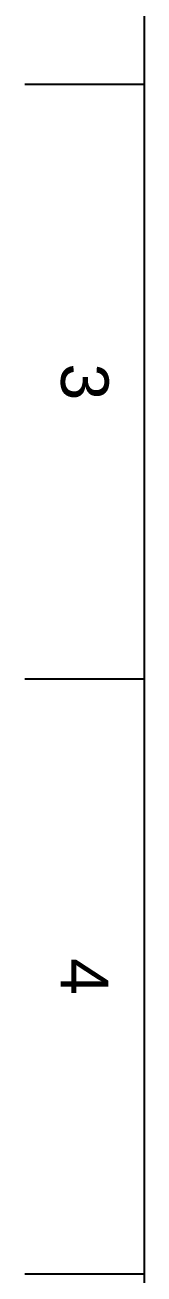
# Model space of a CAD drawing. Header units: millimetres. Extents: x 3819 to 4365, y -2661 to -1889.
# Drawn here: x 3819.2 to 3837.6, y -2274.7 to -2081.7 of the extents above; entities that cross this region are included whole.
import ezdxf

# ---------------------------------------------------------------- set-up
doc = ezdxf.new("R2010")
doc.units = ezdxf.units.MM
doc.header["$LTSCALE"] = 0.1
doc.styles.get("Standard").update_dxf_attribs({"font": 'arial.ttf'})

msp = doc.modelspace()

# ---------------------------------------------------------------- linework, layer by layer
for p, q in [((3837.5818, -1907.0567), (3837.5818, -2642.4102)), ((3837.5818, -2090.8951), (3819.1979, -2090.8951)), ((3837.5818, -2182.8143), (3819.1979, -2182.8143)), ((3837.5818, -2274.7335), (3819.1979, -2274.7335))]:
    msp.add_line(p, q)
for p in [(3837.5818, -2090.8951), (3837.5818, -2182.8143)]:
    msp.add_point(p)

# ---------------------------------------------------------------- texts
at = {"char_height": 7.3535, "attachment_point": 5, "rotation": 270}
for s, insert in [('3', (3828.3898, -2136.8547)), ('4', (3828.3898, -2228.7739))]:
    msp.add_mtext_dynamic_manual_height_columns(s, width=50, gutter_width=12.5, heights=[0], dxfattribs=dict(at, insert=insert))

doc.saveas('drawing.dxf')
